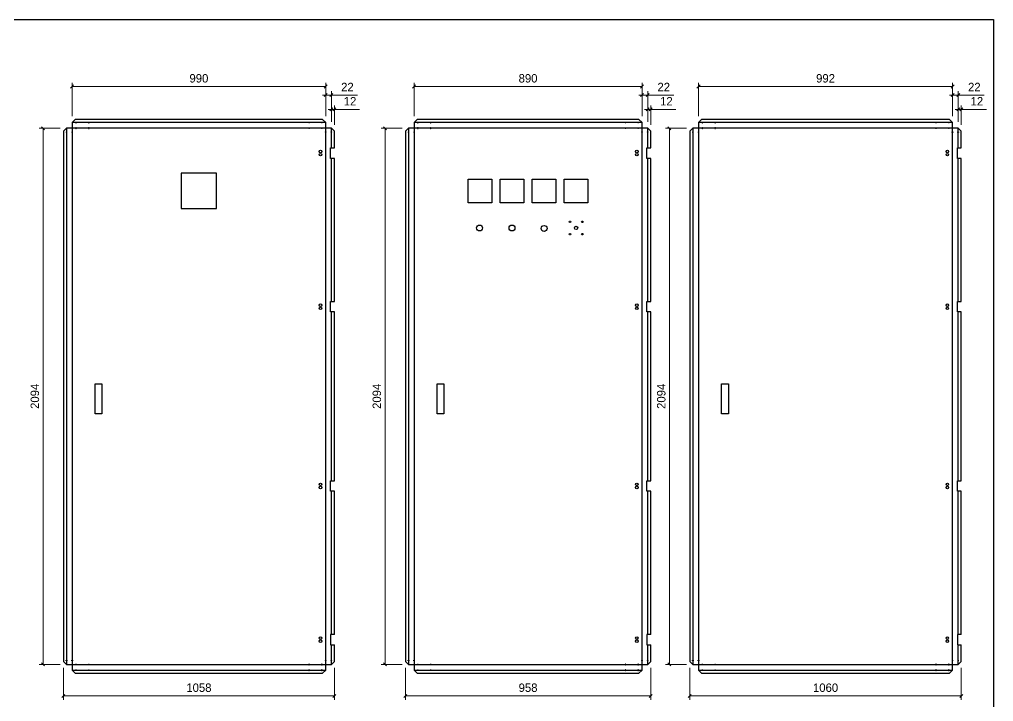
# Model space of a CAD drawing. Header units: millimetres. Extents: x 0 to 7175, y 0 to 5073.
# Drawn here: x 3372 to 7175, y 2409 to 5073 of the extents above; entities that cross this region are included whole.
import ezdxf

# ---------------------------------------------------------------- set-up
doc = ezdxf.new("R2010")
doc.units = ezdxf.units.MM
doc.layers.add('CNC', color=7, linetype='Continuous')
doc.layers.add('DIM', color=253, linetype='Continuous')
doc.styles.add('Arial', font='arial.ttf')
doc.dimstyles.new('Dim-33', dxfattribs={"dimtxt": 33, "dimasz": 12, "dimexe": 15, "dimexo": 25, "dimgap": 15, "dimtad": 1, "dimdec": 0, "dimtxsty": 'Standard', "dimblk": 'OBLIQUE', "dimcen": 10, "dimclrd": 5, "dimclre": 5, "dimclrt": 3, "dimazin": 3, "dimtfac": 1, "dimtdec": 0, "dimtmove": 0, "dimatfit": 3, "dimldrblk": 'OPEN30', "dimlwd": 9, "dimlwe": 9})

# ---------------------------------------------------------------- blocks, each defined once
blk = doc.blocks.new('f3daunguoc')
at = {"layer": 'CNC', "color": 2, "lineweight": -3}
blk.add_circle((0, 0), 1.5, dxfattribs=at)
blk = doc.blocks.new('*D110')
at = {"color": 0, "linetype": 'ByBlock', "lineweight": -2}
for p, q in [((5915.7, 4642.3), (5903.7, 4654.3)), ((5903.7, 2560.3), (5915.7, 2548.3))]:
    blk.add_line(p, q, dxfattribs=at)
at = {"layer": 'Defpoints', "color": 0, "transparency": 16777216}
for p in [(5909.7, 4648.3), (6001.1, 4648.3), (6001.1, 2554.3)]:
    blk.add_point(p, dxfattribs=at)
at = {"layer": 'DIM', "color": 5, "lineweight": 9, "transparency": 16777216}
for p, q in [((5976.1, 4648.3), (5894.7, 4648.3)), ((5909.7, 2554.3), (5909.7, 4648.3)), ((5976.1, 2554.3), (5894.7, 2554.3))]:
    blk.add_line(p, q, dxfattribs=at)
at = {"layer": 'DIM', "color": 3, "transparency": 16777216, "insert": (5877.9, 3601.3), "char_height": 33, "attachment_point": 5, "rotation": 90}
blk.add_mtext('2094', dxfattribs=at)
blk = doc.blocks.new('_Oblique')
at = {"color": 0, "linetype": 'ByBlock', "lineweight": -2}
blk.add_line((-0.5, -0.5), (0.5, 0.5), dxfattribs=at)
blk = doc.blocks.new('_Open30')
at = {"color": 0, "linetype": 'ByBlock', "lineweight": -2}
for p, q in [((-1, 0.27), (0, 0)), ((0, 0), (-1, -0.27)), ((0, 0), (-1, 0))]:
    blk.add_line(p, q, dxfattribs=at)
blk = doc.blocks.new('*D111')
at = {"color": 0, "linetype": 'ByBlock', "lineweight": -2}
for p, q in [((6029.1, 4817.2), (6017.1, 4805.2)), ((7009.1, 4805.2), (7021.1, 4817.2))]:
    blk.add_line(p, q, dxfattribs=at)
at = {"layer": 'Defpoints', "color": 0, "transparency": 16777216}
for p in [(6023.1, 4811.2), (6023.1, 4670.3), (7015.1, 4670.3)]:
    blk.add_point(p, dxfattribs=at)
at = {"layer": 'DIM', "color": 5, "lineweight": 9, "transparency": 16777216}
for p, q in [((6023.1, 4695.3), (6023.1, 4826.2)), ((7015.1, 4811.2), (6023.1, 4811.2)), ((7015.1, 4695.3), (7015.1, 4826.2))]:
    blk.add_line(p, q, dxfattribs=at)
at = {"layer": 'DIM', "color": 3, "transparency": 16777216, "insert": (6519.1, 4843.1), "char_height": 33, "attachment_point": 5}
blk.add_mtext('992', dxfattribs=at)
blk = doc.blocks.new('*D112')
at = {"color": 5, "lineweight": 9, "ltscale": 3, "transparency": 16777216}
for p, q in [((7037.1, 4722.1), (7025.1, 4722.1)), ((7037.1, 4673.3), (7037.1, 4737.1)), ((7037.1, 4722.1), (7049.1, 4722.1)), ((7049.1, 4661.3), (7049.1, 4737.1)), ((7049.1, 4722.1), (7146.9, 4722.1))]:
    blk.add_line(p, q, dxfattribs=at)
at = {"color": 0, "linetype": 'ByBlock', "lineweight": -2}
for p, q in [((7031.1, 4716.1), (7043.1, 4728.1)), ((7055.1, 4728.1), (7043.1, 4716.1))]:
    blk.add_line(p, q, dxfattribs=at)
at = {"layer": 'Defpoints', "color": 0, "ltscale": 3, "transparency": 16777216}
for p in [(7049.1, 4722.1), (7037.1, 4648.3), (7049.1, 4636.3)]:
    blk.add_point(p, dxfattribs=at)
at = {"color": 3, "ltscale": 3, "transparency": 16777216, "insert": (7110, 4753.7), "char_height": 33, "attachment_point": 5}
blk.add_mtext('12', dxfattribs=at)
blk = doc.blocks.new('*D113')
at = {"color": 5, "lineweight": 9, "ltscale": 3, "transparency": 16777216}
for p, q in [((7015.1, 4695.3), (7015.1, 4792.8)), ((7037.1, 4673.3), (7037.1, 4792.8)), ((7015.1, 4777.8), (7003.1, 4777.8)), ((7015.1, 4777.8), (7037.1, 4777.8)), ((7037.1, 4777.8), (7138.6, 4777.8))]:
    blk.add_line(p, q, dxfattribs=at)
at = {"color": 0, "linetype": 'ByBlock', "lineweight": -2}
for p, q in [((7009.1, 4771.8), (7021.1, 4783.8)), ((7043.1, 4783.8), (7031.1, 4771.8))]:
    blk.add_line(p, q, dxfattribs=at)
at = {"layer": 'Defpoints', "color": 0, "ltscale": 3, "transparency": 16777216}
for p in [(7037.1, 4777.8), (7015.1, 4670.3), (7037.1, 4648.3)]:
    blk.add_point(p, dxfattribs=at)
at = {"color": 3, "ltscale": 3, "transparency": 16777216, "insert": (7099.9, 4809.3), "char_height": 33, "attachment_point": 5}
blk.add_mtext('22', dxfattribs=at)
blk = doc.blocks.new('*D114')
at = {"color": 5, "lineweight": 9, "ltscale": 3, "transparency": 16777216}
for p, q in [((5989.1, 2541.3), (5989.1, 2416.4)), ((7049.1, 2541.3), (7049.1, 2416.4)), ((5989.1, 2431.4), (7049.1, 2431.4))]:
    blk.add_line(p, q, dxfattribs=at)
at = {"color": 0, "linetype": 'ByBlock', "lineweight": -2}
for p, q in [((5995.1, 2437.4), (5983.1, 2425.4)), ((7043.1, 2425.4), (7055.1, 2437.4))]:
    blk.add_line(p, q, dxfattribs=at)
at = {"layer": 'Defpoints', "color": 0, "ltscale": 3, "transparency": 16777216}
for p in [(5989.1, 2566.3), (7049.1, 2566.3), (7049.1, 2431.4)]:
    blk.add_point(p, dxfattribs=at)
at = {"color": 3, "ltscale": 3, "transparency": 16777216, "insert": (6519.1, 2463.2), "char_height": 33, "attachment_point": 5}
blk.add_mtext('1060', dxfattribs=at)
blk = doc.blocks.new('*D115')
at = {"color": 0, "linetype": 'ByBlock', "lineweight": -2}
for p, q in [((4805.3, 4642.3), (4793.3, 4654.3)), ((4793.3, 2560.3), (4805.3, 2548.3))]:
    blk.add_line(p, q, dxfattribs=at)
at = {"layer": 'Defpoints', "color": 0, "transparency": 16777216}
for p in [(4799.3, 4648.3), (4890.7, 4648.3), (4890.7, 2554.3)]:
    blk.add_point(p, dxfattribs=at)
at = {"layer": 'DIM', "color": 5, "lineweight": 9, "transparency": 16777216}
for p, q in [((4865.7, 4648.3), (4784.3, 4648.3)), ((4799.3, 2554.3), (4799.3, 4648.3)), ((4865.7, 2554.3), (4784.3, 2554.3))]:
    blk.add_line(p, q, dxfattribs=at)
at = {"layer": 'DIM', "color": 3, "transparency": 16777216, "insert": (4767.5, 3601.3), "char_height": 33, "attachment_point": 5, "rotation": 90}
blk.add_mtext('2094', dxfattribs=at)
blk = doc.blocks.new('*D116')
at = {"color": 0, "linetype": 'ByBlock', "lineweight": -2}
for p, q in [((4918.7, 4817.2), (4906.7, 4805.2)), ((5796.7, 4805.2), (5808.7, 4817.2))]:
    blk.add_line(p, q, dxfattribs=at)
at = {"layer": 'Defpoints', "color": 0, "transparency": 16777216}
for p in [(4912.7, 4811.2), (4912.7, 4670.3), (5802.7, 4670.3)]:
    blk.add_point(p, dxfattribs=at)
at = {"layer": 'DIM', "color": 5, "lineweight": 9, "transparency": 16777216}
for p, q in [((4912.7, 4695.3), (4912.7, 4826.2)), ((5802.7, 4811.2), (4912.7, 4811.2)), ((5802.7, 4695.3), (5802.7, 4826.2))]:
    blk.add_line(p, q, dxfattribs=at)
at = {"layer": 'DIM', "color": 3, "transparency": 16777216, "insert": (5357.7, 4843.1), "char_height": 33, "attachment_point": 5}
blk.add_mtext('890', dxfattribs=at)
blk = doc.blocks.new('*D117')
at = {"color": 5, "lineweight": 9, "ltscale": 3, "transparency": 16777216}
for p, q in [((5824.7, 4722.1), (5812.7, 4722.1)), ((5824.7, 4673.3), (5824.7, 4737.1)), ((5824.7, 4722.1), (5836.7, 4722.1)), ((5836.7, 4661.3), (5836.7, 4737.1)), ((5836.7, 4722.1), (5934.6, 4722.1))]:
    blk.add_line(p, q, dxfattribs=at)
at = {"color": 0, "linetype": 'ByBlock', "lineweight": -2}
for p, q in [((5818.7, 4716.1), (5830.7, 4728.1)), ((5842.7, 4728.1), (5830.7, 4716.1))]:
    blk.add_line(p, q, dxfattribs=at)
at = {"layer": 'Defpoints', "color": 0, "ltscale": 3, "transparency": 16777216}
for p in [(5836.7, 4722.1), (5824.7, 4648.3), (5836.7, 4636.3)]:
    blk.add_point(p, dxfattribs=at)
at = {"color": 3, "ltscale": 3, "transparency": 16777216, "insert": (5897.7, 4753.7), "char_height": 33, "attachment_point": 5}
blk.add_mtext('12', dxfattribs=at)
blk = doc.blocks.new('*D118')
at = {"color": 5, "lineweight": 9, "ltscale": 3, "transparency": 16777216}
for p, q in [((5802.7, 4695.3), (5802.7, 4792.8)), ((5824.7, 4673.3), (5824.7, 4792.8)), ((5802.7, 4777.8), (5790.7, 4777.8)), ((5802.7, 4777.8), (5824.7, 4777.8)), ((5824.7, 4777.8), (5926.2, 4777.8))]:
    blk.add_line(p, q, dxfattribs=at)
at = {"color": 0, "linetype": 'ByBlock', "lineweight": -2}
for p, q in [((5796.7, 4771.8), (5808.7, 4783.8)), ((5830.7, 4783.8), (5818.7, 4771.8))]:
    blk.add_line(p, q, dxfattribs=at)
at = {"layer": 'Defpoints', "color": 0, "ltscale": 3, "transparency": 16777216}
for p in [(5824.7, 4777.8), (5802.7, 4670.3), (5824.7, 4648.3)]:
    blk.add_point(p, dxfattribs=at)
at = {"color": 3, "ltscale": 3, "transparency": 16777216, "insert": (5887.5, 4809.3), "char_height": 33, "attachment_point": 5}
blk.add_mtext('22', dxfattribs=at)
blk = doc.blocks.new('*D119')
at = {"color": 5, "lineweight": 9, "ltscale": 3, "transparency": 16777216}
for p, q in [((4878.7, 2541.3), (4878.7, 2416.4)), ((5836.7, 2541.3), (5836.7, 2416.4)), ((4878.7, 2431.4), (5836.7, 2431.4))]:
    blk.add_line(p, q, dxfattribs=at)
at = {"color": 0, "linetype": 'ByBlock', "lineweight": -2}
for p, q in [((4884.7, 2437.4), (4872.7, 2425.4)), ((5830.7, 2425.4), (5842.7, 2437.4))]:
    blk.add_line(p, q, dxfattribs=at)
at = {"layer": 'Defpoints', "color": 0, "ltscale": 3, "transparency": 16777216}
for p in [(4878.7, 2566.3), (5836.7, 2566.3), (5836.7, 2431.4)]:
    blk.add_point(p, dxfattribs=at)
at = {"color": 3, "ltscale": 3, "transparency": 16777216, "insert": (5357.7, 2463.2), "char_height": 33, "attachment_point": 5}
blk.add_mtext('958', dxfattribs=at)
blk = doc.blocks.new('*D120')
at = {"color": 0, "linetype": 'ByBlock', "lineweight": -2}
for p, q in [((3470.4, 4642.3), (3458.4, 4654.3)), ((3458.4, 2560.3), (3470.4, 2548.3))]:
    blk.add_line(p, q, dxfattribs=at)
at = {"layer": 'Defpoints', "color": 0, "transparency": 16777216}
for p in [(3464.4, 4648.3), (3555.8, 4648.3), (3555.8, 2554.3)]:
    blk.add_point(p, dxfattribs=at)
at = {"layer": 'DIM', "color": 5, "lineweight": 9, "transparency": 16777216}
for p, q in [((3530.8, 4648.3), (3449.4, 4648.3)), ((3464.4, 2554.3), (3464.4, 4648.3)), ((3530.8, 2554.3), (3449.4, 2554.3))]:
    blk.add_line(p, q, dxfattribs=at)
at = {"layer": 'DIM', "color": 3, "transparency": 16777216, "insert": (3432.5, 3601.3), "char_height": 33, "attachment_point": 5, "rotation": 90}
blk.add_mtext('2094', dxfattribs=at)
blk = doc.blocks.new('*D121')
at = {"color": 0, "linetype": 'ByBlock', "lineweight": -2}
for p, q in [((3583.8, 4817.2), (3571.8, 4805.2)), ((4561.8, 4805.2), (4573.8, 4817.2))]:
    blk.add_line(p, q, dxfattribs=at)
at = {"layer": 'Defpoints', "color": 0, "transparency": 16777216}
for p in [(3577.8, 4811.2), (3577.8, 4670.3), (4567.8, 4670.3)]:
    blk.add_point(p, dxfattribs=at)
at = {"layer": 'DIM', "color": 5, "lineweight": 9, "transparency": 16777216}
for p, q in [((3577.8, 4695.3), (3577.8, 4826.2)), ((4567.8, 4811.2), (3577.8, 4811.2)), ((4567.8, 4695.3), (4567.8, 4826.2))]:
    blk.add_line(p, q, dxfattribs=at)
at = {"layer": 'DIM', "color": 3, "transparency": 16777216, "insert": (4072.8, 4843.1), "char_height": 33, "attachment_point": 5}
blk.add_mtext('990', dxfattribs=at)
blk = doc.blocks.new('*D122')
at = {"color": 5, "lineweight": 9, "ltscale": 3, "transparency": 16777216}
for p, q in [((4589.8, 4722.1), (4577.8, 4722.1)), ((4589.8, 4673.3), (4589.8, 4737.1)), ((4589.8, 4722.1), (4601.8, 4722.1)), ((4601.8, 4661.3), (4601.8, 4737.1)), ((4601.8, 4722.1), (4699.6, 4722.1))]:
    blk.add_line(p, q, dxfattribs=at)
at = {"color": 0, "linetype": 'ByBlock', "lineweight": -2}
for p, q in [((4583.8, 4716.1), (4595.8, 4728.1)), ((4607.8, 4728.1), (4595.8, 4716.1))]:
    blk.add_line(p, q, dxfattribs=at)
at = {"layer": 'Defpoints', "color": 0, "ltscale": 3, "transparency": 16777216}
for p in [(4601.8, 4722.1), (4589.8, 4648.3), (4601.8, 4636.3)]:
    blk.add_point(p, dxfattribs=at)
at = {"color": 3, "ltscale": 3, "transparency": 16777216, "insert": (4662.7, 4753.7), "char_height": 33, "attachment_point": 5}
blk.add_mtext('12', dxfattribs=at)
blk = doc.blocks.new('*D123')
at = {"color": 5, "lineweight": 9, "ltscale": 3, "transparency": 16777216}
for p, q in [((4567.8, 4695.3), (4567.8, 4792.8)), ((4589.8, 4673.3), (4589.8, 4792.8)), ((4567.8, 4777.8), (4555.8, 4777.8)), ((4567.8, 4777.8), (4589.8, 4777.8)), ((4589.8, 4777.8), (4691.3, 4777.8))]:
    blk.add_line(p, q, dxfattribs=at)
at = {"color": 0, "linetype": 'ByBlock', "lineweight": -2}
for p, q in [((4561.8, 4771.8), (4573.8, 4783.8)), ((4595.8, 4783.8), (4583.8, 4771.8))]:
    blk.add_line(p, q, dxfattribs=at)
at = {"layer": 'Defpoints', "color": 0, "ltscale": 3, "transparency": 16777216}
for p in [(4589.8, 4777.8), (4567.8, 4670.3), (4589.8, 4648.3)]:
    blk.add_point(p, dxfattribs=at)
at = {"color": 3, "ltscale": 3, "transparency": 16777216, "insert": (4652.5, 4809.3), "char_height": 33, "attachment_point": 5}
blk.add_mtext('22', dxfattribs=at)
blk = doc.blocks.new('*D124')
at = {"color": 5, "lineweight": 9, "ltscale": 3, "transparency": 16777216}
for p, q in [((3543.8, 2541.3), (3543.8, 2416.4)), ((4601.8, 2541.3), (4601.8, 2416.4)), ((3543.8, 2431.4), (4601.8, 2431.4))]:
    blk.add_line(p, q, dxfattribs=at)
at = {"color": 0, "linetype": 'ByBlock', "lineweight": -2}
for p, q in [((3549.8, 2437.4), (3537.8, 2425.4)), ((4595.8, 2425.4), (4607.8, 2437.4))]:
    blk.add_line(p, q, dxfattribs=at)
at = {"layer": 'Defpoints', "color": 0, "ltscale": 3, "transparency": 16777216}
for p in [(3543.8, 2566.3), (4601.8, 2566.3), (4601.8, 2431.4)]:
    blk.add_point(p, dxfattribs=at)
at = {"color": 3, "ltscale": 3, "transparency": 16777216, "insert": (4072.8, 2463.2), "char_height": 33, "attachment_point": 5}
blk.add_mtext('1058', dxfattribs=at)
blk = doc.blocks.new('KHUNG CHUẨN')
at = {"color": 7}
blk.add_lwpolyline([(16919.2, -26555.2), (19889.2, -26555.2), (19889.2, -28655.2), (16919.2, -28655.2)], close=True, dxfattribs=at)
at = {"color": 3, "style": 'Arial'}
for tag, p in [('#01', (17055.6, -28580.1)), ('#02', (17431.4, -28580.1)), ('#03', (18030.6, -28580.1)), ('#08', (18751.7, -28580.1)), ('#10', (19064.8, -28580.1)), ('#04', (17024.8, -28634.6)), ('#05', (17308.5, -28633)), ('#06', (17632.7, -28633.7)), ('#07', (18002, -28634.7)), ('#09', (18753.8, -28632.6)), ('#11', (19060.3, -28625.7)), ('#12', (19806.5, -28628.9))]:
    blk.add_attdef(tag, p, '', height=20, dxfattribs=at)

msp = doc.modelspace()

# ---------------------------------------------------------------- linework, layer by layer
at = {"color": 7}
for points in [[(4601.8, 4571.8), (4601.8, 4636.3), (4589.8, 4648.3), (4567.8, 4648.3), (4567.8, 4670.3), (4555.8, 4682.3), (3589.8, 4682.3), (3577.8, 4670.3), (3577.8, 4648.3), (3555.8, 4648.3), (3543.8, 4636.3), (3543.8, 4552.3)], [(5836.7, 4571.8), (5836.7, 4636.3), (5824.7, 4648.3), (5802.7, 4648.3), (5802.7, 4670.3), (5790.7, 4682.3), (4924.7, 4682.3), (4912.7, 4670.3), (4912.7, 4648.3), (4890.7, 4648.3), (4878.7, 4636.3), (4878.7, 4552.3)], [(7049.1, 4571.8), (7049.1, 4636.3), (7037.1, 4648.3), (7015.1, 4648.3), (7015.1, 4670.3), (7003.1, 4682.3), (6035.1, 4682.3), (6023.1, 4670.3), (6023.1, 4648.3), (6001.1, 4648.3), (5989.1, 4636.3), (5989.1, 4552.3)], [(3555.8, 4648.3), (3555.8, 4552.3)], [(3555.8, 4648.3), (3555.8, 2554.3)], [(4567.8, 4670.3), (3577.8, 4670.3)], [(4589.8, 4571.8), (4589.8, 4648.3)], [(4890.7, 4648.3), (4890.7, 4552.3)], [(4890.7, 4648.3), (4890.7, 2554.3)], [(5802.7, 4670.3), (4912.7, 4670.3)], [(5824.7, 4571.8), (5824.7, 4648.3)], [(6001.1, 4648.3), (6001.1, 4552.3)], [(6001.1, 4648.3), (6001.1, 2554.3)], [(7015.1, 4670.3), (6023.1, 4670.3)], [(7037.1, 4571.8), (7037.1, 4648.3)], [(3543.8, 4636.3), (3543.8, 2566.3), (3555.8, 2554.3), (3577.8, 2554.3), (3577.8, 2532.3), (3589.8, 2520.3), (4555.8, 2520.3), (4567.8, 2532.3), (4567.8, 2554.3), (4589.8, 2554.3), (4601.8, 2566.3), (4601.8, 2630.8)], [(4878.7, 4636.3), (4878.7, 2566.3), (4890.7, 2554.3), (4912.7, 2554.3), (4912.7, 2532.3), (4924.7, 2520.3), (5790.7, 2520.3), (5802.7, 2532.3), (5802.7, 2554.3), (5824.7, 2554.3), (5836.7, 2566.3), (5836.7, 2630.8)], [(5989.1, 4636.3), (5989.1, 2566.3), (6001.1, 2554.3), (6023.1, 2554.3), (6023.1, 2532.3), (6035.1, 2520.3), (7003.1, 2520.3), (7015.1, 2532.3), (7015.1, 2554.3), (7037.1, 2554.3), (7049.1, 2566.3), (7049.1, 2630.8)], [(4589.8, 3971.8), (4589.8, 4530.8)], [(4601.8, 3971.8), (4601.8, 4530.8)], [(5824.7, 3971.8), (5824.7, 4530.8)], [(5836.7, 3971.8), (5836.7, 4530.8)], [(7037.1, 3971.8), (7037.1, 4530.8)], [(7049.1, 3971.8), (7049.1, 4530.8)], [(4589.8, 3271.8), (4589.8, 3930.8)], [(4601.8, 3271.8), (4601.8, 3930.8)], [(5824.7, 3271.8), (5824.7, 3930.8)], [(5836.7, 3271.8), (5836.7, 3930.8)], [(7037.1, 3271.8), (7037.1, 3930.8)], [(7049.1, 3271.8), (7049.1, 3930.8)], [(4589.8, 2671.8), (4589.8, 3230.8)], [(4601.8, 2671.8), (4601.8, 3230.8)], [(5824.7, 2671.8), (5824.7, 3230.8)], [(5836.7, 2671.8), (5836.7, 3230.8)], [(7037.1, 2671.8), (7037.1, 3230.8)], [(7049.1, 2671.8), (7049.1, 3230.8)], [(4589.8, 2554.3), (4589.8, 2630.8)], [(5824.7, 2554.3), (5824.7, 2630.8)], [(7037.1, 2554.3), (7037.1, 2630.8)], [(3577.8, 2532.3), (4567.8, 2532.3)], [(4912.7, 2532.3), (5802.7, 2532.3)], [(6023.1, 2532.3), (7015.1, 2532.3)]]:
    msp.add_lwpolyline(points, dxfattribs=at)
for points in [[(4567.8, 4648.3), (3577.8, 4648.3), (3577.8, 2554.3), (4567.8, 2554.3)], [(5802.7, 4648.3), (4912.7, 4648.3), (4912.7, 2554.3), (5802.7, 2554.3)], [(7015.1, 4648.3), (6023.1, 4648.3), (6023.1, 2554.3), (7015.1, 2554.3)]]:
    msp.add_lwpolyline(points, close=True, dxfattribs=at)
at = {"color": 2}
for points in [[(4601.8, 4530.8), (4586.8, 4530.8), (4586.8, 4571.8), (4601.8, 4571.8)], [(5836.7, 4530.8), (5821.7, 4530.8), (5821.7, 4571.8), (5836.7, 4571.8)], [(7049.1, 4530.8), (7034.1, 4530.8), (7034.1, 4571.8), (7049.1, 4571.8)], [(4601.8, 3930.8), (4586.8, 3930.8), (4586.8, 3971.8), (4601.8, 3971.8)], [(5836.7, 3930.8), (5821.7, 3930.8), (5821.7, 3971.8), (5836.7, 3971.8)], [(7049.1, 3930.8), (7034.1, 3930.8), (7034.1, 3971.8), (7049.1, 3971.8)], [(4601.8, 3230.8), (4586.8, 3230.8), (4586.8, 3271.8), (4601.8, 3271.8)], [(5836.7, 3230.8), (5821.7, 3230.8), (5821.7, 3271.8), (5836.7, 3271.8)], [(7049.1, 3230.8), (7034.1, 3230.8), (7034.1, 3271.8), (7049.1, 3271.8)], [(4601.8, 2671.8), (4586.8, 2671.8), (4586.8, 2630.8), (4601.8, 2630.8)], [(5836.7, 2671.8), (5821.7, 2671.8), (5821.7, 2630.8), (5836.7, 2630.8)], [(7049.1, 2671.8), (7034.1, 2671.8), (7034.1, 2630.8), (7049.1, 2630.8)]]:
    msp.add_lwpolyline(points, dxfattribs=at)
for points in [[(4003.8, 4334.3), (4141.8, 4334.3), (4141.8, 4472.3), (4003.8, 4472.3)], [(5124.2, 4449.3), (5216.2, 4449.3), (5216.2, 4357.3), (5124.2, 4357.3)], [(5249.2, 4449.3), (5341.2, 4449.3), (5341.2, 4357.3), (5249.2, 4357.3)], [(5374.2, 4449.3), (5466.2, 4449.3), (5466.2, 4357.3), (5374.2, 4357.3)], [(5499.2, 4449.3), (5591.2, 4449.3), (5591.2, 4357.3), (5499.2, 4357.3)], [(5499.2, 4449.3), (5591.2, 4449.3), (5591.2, 4357.3), (5499.2, 4357.3)], [(3667.4, 3650), (3694.4, 3650), (3694.4, 3533), (3667.4, 3533)], [(5002.4, 3650), (5029.4, 3650), (5029.4, 3533), (5002.4, 3533)], [(6112.8, 3650), (6139.8, 3650), (6139.8, 3533), (6112.8, 3533)]]:
    msp.add_lwpolyline(points, close=True, dxfattribs=at)
for centre, radius in [((4547.3, 4557.3), 5), ((4547.3, 4545.3), 5), ((5782.2, 4557.3), 5), ((5782.2, 4545.3), 5), ((6994.6, 4557.3), 5), ((6994.6, 4545.3), 5), ((5521.2, 4282.8), 3), ((5545.2, 4258.8), 6.5), ((5569.2, 4282.8), 3), ((5521.2, 4234.8), 3), ((5569.2, 4234.8), 3), ((4547.3, 3957.3), 5), ((5782.2, 3957.3), 5), ((6994.6, 3957.3), 5), ((4547.3, 3945.3), 5), ((5782.2, 3945.3), 5), ((6994.6, 3945.3), 5), ((4547.3, 3257.3), 5), ((4547.3, 3245.3), 5), ((5782.2, 3257.3), 5), ((5782.2, 3245.3), 5), ((6994.6, 3257.3), 5), ((6994.6, 3245.3), 5), ((4547.3, 2657.3), 5), ((5782.2, 2657.3), 5), ((6994.6, 2657.3), 5), ((4547.3, 2645.3), 5), ((5782.2, 2645.3), 5), ((6994.6, 2645.3), 5)]:
    msp.add_circle(centre, radius, dxfattribs=at)
at = {"color": 2, "ltscale": 3}
for centre in [(5168.3, 4258.8), (5295.2, 4258.8), (5420.2, 4257.2)]:
    msp.add_circle(centre, 11.5, dxfattribs=at)

# ---------------------------------------------------------------- block references
at = {"color": 3, "xscale": 2.415765000009741, "yscale": 2.415765000009741, "zscale": 2.415765000009741}
msp.add_blockref('KHUNG CHUẨN', (-40872.9, 69224.1), dxfattribs=at)
at = {"lineweight": -3, "xscale": -1, "rotation": 180}
for p in [(3592.8, 4670.3), (3592.8, 4648.3), (3642.8, 4670.3), (3642.8, 4648.3), (4927.7, 4670.3), (4927.7, 4648.3), (4977.7, 4670.3), (4977.7, 4648.3), (6038.1, 4670.3), (6038.1, 4648.3), (6088.1, 4670.3), (6088.1, 4648.3), (3555.8, 4633.3), (3577.8, 4633.3), (4890.7, 4633.3), (4912.7, 4633.3), (6001.1, 4633.3), (6023.1, 4633.3)]:
    msp.add_blockref('f3daunguoc', p, dxfattribs=at)
at = {"lineweight": -3, "rotation": 180}
for p in [(4502.8, 4670.3), (4502.8, 4648.3), (4552.8, 4670.3), (4552.8, 4648.3), (5737.7, 4670.3), (5737.7, 4648.3), (5787.7, 4670.3), (5787.7, 4648.3), (6950.1, 4670.3), (6950.1, 4648.3), (7000.1, 4670.3), (7000.1, 4648.3), (4567.8, 4633.3), (4589.8, 4633.3), (5802.7, 4633.3), (5824.7, 4633.3), (7015.1, 4633.3), (7037.1, 4633.3)]:
    msp.add_blockref('f3daunguoc', p, dxfattribs=at)
at = {"lineweight": -3}
for p in [(3555.8, 2569.3), (3577.8, 2569.3), (3592.8, 2554.3), (3642.8, 2554.3), (4890.7, 2569.3), (4912.7, 2569.3), (4927.7, 2554.3), (4977.7, 2554.3), (6001.1, 2569.3), (6023.1, 2569.3), (6038.1, 2554.3), (6088.1, 2554.3), (3592.8, 2532.3), (3642.8, 2532.3), (4927.7, 2532.3), (4977.7, 2532.3), (6038.1, 2532.3), (6088.1, 2532.3)]:
    msp.add_blockref('f3daunguoc', p, dxfattribs=at)
at = {"lineweight": -3, "xscale": -1}
for p in [(4502.8, 2554.3), (4552.8, 2554.3), (4567.8, 2569.3), (4589.8, 2569.3), (5737.7, 2554.3), (5787.7, 2554.3), (5802.7, 2569.3), (5824.7, 2569.3), (6950.1, 2554.3), (7000.1, 2554.3), (7015.1, 2569.3), (7037.1, 2569.3), (4502.8, 2532.3), (4552.8, 2532.3), (5737.7, 2532.3), (5787.7, 2532.3), (6950.1, 2532.3), (7000.1, 2532.3)]:
    msp.add_blockref('f3daunguoc', p, dxfattribs=at)

# ---------------------------------------------------------------- dimensions: what is measured, and where the dimension line sits
at = {"ltscale": 3}
for base, p1, p2, picture, middle in [((4589.8, 4777.8), (4567.8, 4670.3), (4589.8, 4648.3), '*D123', (4652.5, 4809.3)), ((5824.7, 4777.8), (5802.7, 4670.3), (5824.7, 4648.3), '*D118', (5887.5, 4809.3)), ((7037.1, 4777.8), (7015.1, 4670.3), (7037.1, 4648.3), '*D113', (7099.9, 4809.3)), ((4601.8, 4722.1), (4589.8, 4648.3), (4601.8, 4636.3), '*D122', (4662.7, 4753.7)), ((5836.7, 4722.1), (5824.7, 4648.3), (5836.7, 4636.3), '*D117', (5897.7, 4753.7)), ((7049.1, 4722.1), (7037.1, 4648.3), (7049.1, 4636.3), '*D112', (7110, 4753.7)), ((4601.8, 2431.4), (3543.8, 2566.3), (4601.8, 2566.3), '*D124', (4072.8, 2463.2)), ((5836.7, 2431.4), (4878.7, 2566.3), (5836.7, 2566.3), '*D119', (5357.7, 2463.2)), ((7049.1, 2431.4), (5989.1, 2566.3), (7049.1, 2566.3), '*D114', (6519.1, 2463.2))]:
    dim = msp.add_linear_dim(base=base, p1=p1, p2=p2, dimstyle='Dim-33', dxfattribs=at)
    dim.commit()
    dim.dimension.update_dxf_attribs({"geometry": picture, "text_midpoint": middle})
at = {"layer": 'DIM', "color": 2}
for base, p1, p2, picture, middle in [((3577.8, 4811.2), (4567.8, 4670.3), (3577.8, 4670.3), '*D121', (4072.8, 4843.1)), ((4912.7, 4811.2), (5802.7, 4670.3), (4912.7, 4670.3), '*D116', (5357.7, 4843.1)), ((6023.1, 4811.2), (7015.1, 4670.3), (6023.1, 4670.3), '*D111', (6519.1, 4843.1))]:
    dim = msp.add_linear_dim(base=base, p1=p1, p2=p2, dimstyle='Dim-33', dxfattribs=at)
    dim.commit()
    dim.dimension.update_dxf_attribs({"geometry": picture, "text_midpoint": middle})
for base, p1, p2, picture, middle in [((3464.4, 4648.3), (3555.8, 2554.3), (3555.8, 4648.3), '*D120', (3432.5, 3601.3)), ((4799.3, 4648.3), (4890.7, 2554.3), (4890.7, 4648.3), '*D115', (4767.5, 3601.3)), ((5909.7, 4648.3), (6001.1, 2554.3), (6001.1, 4648.3), '*D110', (5877.9, 3601.3))]:
    dim = msp.add_linear_dim(base=base, p1=p1, p2=p2, angle=90, dimstyle='Dim-33', dxfattribs=at)
    dim.commit()
    dim.dimension.update_dxf_attribs({"geometry": picture, "text_midpoint": middle})

doc.saveas('drawing.dxf')
